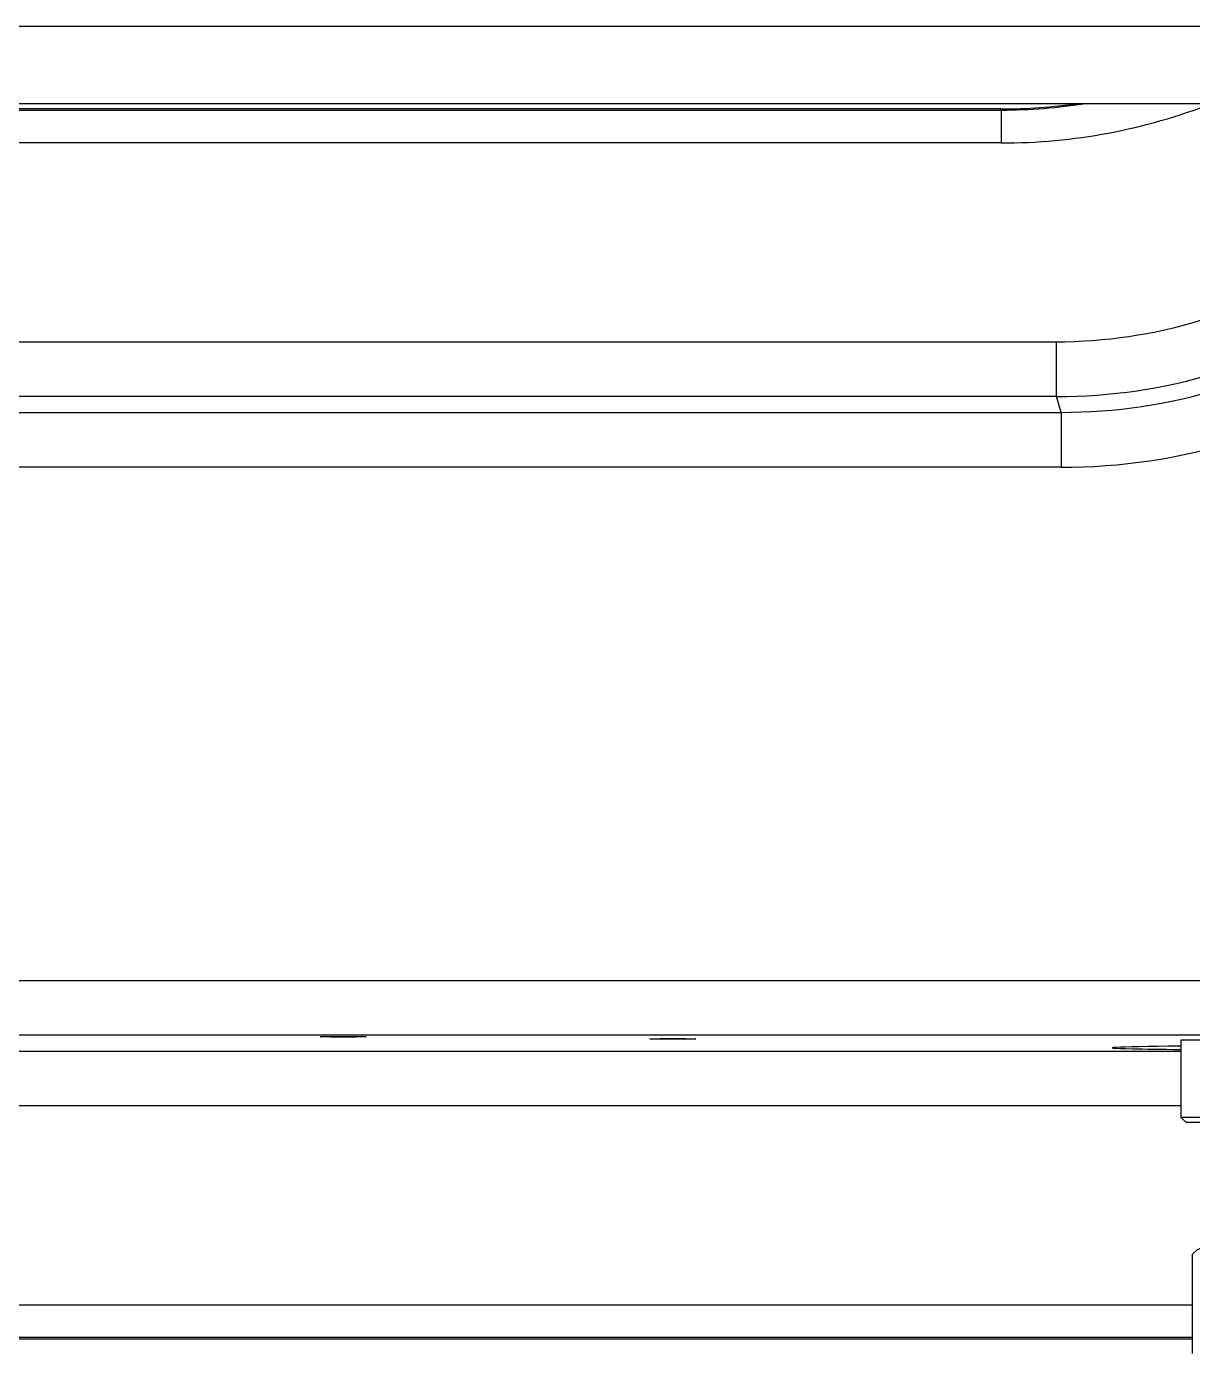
# Model space of a CAD drawing. Extents: x 14808 to 20058, y -13198 to -11680.
# Drawn here: x 19408.5 to 19461.6, y -12323.4 to -12263 of the extents above; entities that cross this region are included whole.
import ezdxf

# ---------------------------------------------------------------- set-up
doc = ezdxf.new("R2010")
doc.units = 0
doc.header["$LTSCALE"] = 7
doc.header["$MEASUREMENT"] = 0
doc.layers.add('Layer 5', color=7, linetype='CONTINUOUS')

# ---------------------------------------------------------------- blocks, each defined once
blk = doc.blocks.new('block 7')
at = {"layer": 'Layer 5', "color": 9, "lineweight": 25, "true_color": 0xc4c4c4}
blk.add_lwpolyline([(144.51, 183.99), (-99.55, 183.99)], dxfattribs=at)
blk = doc.blocks.new('block 8')
at = {"layer": 'Layer 5', "color": 9, "lineweight": 25, "true_color": 0xc4c4c4}
blk.add_lwpolyline([(-99.55, 177), (134.01, 177)], dxfattribs=at)
blk = doc.blocks.new('block 13')
at = {"layer": 'Layer 5', "color": 9, "lineweight": 25, "true_color": 0xc4c4c4}
blk.add_lwpolyline([(87.7, 91.69), (87.7, 84.69)], dxfattribs=at)
blk = doc.blocks.new('block 15')
at = {"layer": 'Layer 5', "color": 9, "lineweight": 25, "true_color": 0xc4c4c4}
blk.add_lwpolyline([(87.7, 84.69), (88.2, 84.19)], dxfattribs=at)
blk = doc.blocks.new('block 22')
at = {"layer": 'Layer 5', "color": 9, "lineweight": 25, "true_color": 0xc4c4c4}
blk.add_lwpolyline([(88.75, 72.02), (88.75, 63.16)], dxfattribs=at)
blk = doc.blocks.new('block 85')
at = {"layer": 'Layer 5', "color": 9, "lineweight": 25, "true_color": 0xc4c4c4}
blk.add_lwpolyline([(87.7, 84.69), (112.9, 84.69)], dxfattribs=at)
blk = doc.blocks.new('block 86')
at = {"layer": 'Layer 5', "color": 9, "lineweight": 25, "true_color": 0xc4c4c4}
blk.add_lwpolyline([(115.2, 91.69), (87.7, 91.69)], dxfattribs=at)
blk = doc.blocks.new('block 87')
at = {"layer": 'Layer 5', "color": 9, "lineweight": 25, "true_color": 0xc4c4c4}
blk.add_lwpolyline([(112.49, 84.19), (88.2, 84.19)], dxfattribs=at)
blk = doc.blocks.new('block 92')
at = {"layer": 'Layer 5', "color": 9, "lineweight": 25, "true_color": 0xc4c4c4}
blk.add_lwpolyline([(88.75, 72.02), (88.81, 72.23), (89.19, 72.59), (89.92, 72.95), (90.99, 73.27), (92.35, 73.56), (93.98, 73.8), (95.82, 74), (97.83, 74.14), (99.94, 74.21), (102.09, 74.22), (104.23, 74.17), (106.28, 74.06), (108.2, 73.89), (109.92, 73.67), (111.4, 73.39), (112.59, 73.08), (113.46, 72.74), (113.99, 72.38), (114.15, 72.02)], dxfattribs=at)
blk = doc.blocks.new('block 1021')
at = {"layer": 'Layer 5', "color": 9, "lineweight": 25, "true_color": 0xc4c4c4}
blk.add_lwpolyline([(76.81, 143.86), (-102.11, 143.86)], dxfattribs=at)
blk = doc.blocks.new('block 1022')
at = {"layer": 'Layer 5', "color": 9, "lineweight": 25, "true_color": 0xc4c4c4}
blk.add_open_spline([(76.81, 143.86), (87.67, 143.86), (98.28, 147.07), (107.32, 153.09)], degree=3, dxfattribs=at)
blk = doc.blocks.new('block 1027')
at = {"layer": 'Layer 5', "color": 9, "lineweight": 25, "true_color": 0xc4c4c4}
blk.add_open_spline([(76.81, 148.86), (86.68, 148.86), (96.33, 151.78), (104.54, 157.25)], degree=3, dxfattribs=at)
blk = doc.blocks.new('block 1028')
at = {"layer": 'Layer 5', "color": 9, "lineweight": 25, "true_color": 0xc4c4c4}
blk.add_lwpolyline([(76.81, 148.86), (76.81, 143.86)], dxfattribs=at)
blk = doc.blocks.new('block 1029')
at = {"layer": 'Layer 5', "color": 9, "lineweight": 25, "true_color": 0xc4c4c4}
blk.add_lwpolyline([(-102.11, 148.86), (76.81, 148.86)], dxfattribs=at)
blk = doc.blocks.new('block 1040')
at = {"layer": 'Layer 5', "color": 9, "lineweight": 25, "true_color": 0xc4c4c4}
blk.add_open_spline([(76.38, 150.29), (86.25, 150.29), (95.9, 153.21), (104.11, 158.68)], degree=3, dxfattribs=at)
blk = doc.blocks.new('block 1042')
at = {"layer": 'Layer 5', "color": 9, "lineweight": 25, "true_color": 0xc4c4c4}
blk.add_lwpolyline([(76.81, 148.86), (76.38, 150.29)], dxfattribs=at)
blk = doc.blocks.new('block 1048')
at = {"layer": 'Layer 5', "color": 9, "lineweight": 25, "true_color": 0xc4c4c4}
blk.add_lwpolyline([(76.38, 150.29), (-102.94, 150.29)], dxfattribs=at)
blk = doc.blocks.new('block 1072')
at = {"layer": 'Layer 5', "color": 9, "lineweight": 25, "true_color": 0xc4c4c4}
blk.add_open_spline([(13.55, 92), (13.55, 92.02), (12.61, 92.03), (11.45, 92.03), (10.29, 92.03), (9.35, 92.02), (9.35, 92), (9.35, 91.99), (10.29, 91.97), (11.45, 91.97), (12.61, 91.97), (13.55, 91.99), (13.55, 92)], degree=3, knots=[0, 0, 0, 0, 1, 1, 1, 2, 2, 2, 3, 3, 3, 4, 4, 4, 4], dxfattribs=at)
blk = doc.blocks.new('block 1074')
at = {"layer": 'Layer 5', "color": 9, "lineweight": 25, "true_color": 0xc4c4c4}
blk.add_open_spline([(43.55, 91.8), (43.55, 91.82), (42.61, 91.83), (41.45, 91.83), (40.29, 91.83), (39.35, 91.82), (39.35, 91.8), (39.35, 91.79), (40.29, 91.78), (41.45, 91.78), (42.61, 91.78), (43.55, 91.79), (43.55, 91.8)], degree=3, knots=[0, 0, 0, 0, 1, 1, 1, 2, 2, 2, 3, 3, 3, 4, 4, 4, 4], dxfattribs=at)
blk = doc.blocks.new('block 1076')
at = {"layer": 'Layer 5', "color": 9, "lineweight": 25, "true_color": 0xc4c4c4}
blk.add_open_spline([(87.7, 91.14), (81.57, 91.09), (79.61, 90.98), (83.34, 90.9), (84.42, 90.88), (85.92, 90.86), (87.7, 90.85)], degree=3, knots=[0, 0, 0, 0, 1, 1, 1, 2, 2, 2, 2], dxfattribs=at)
blk = doc.blocks.new('block 1088')
at = {"layer": 'Layer 5', "color": 9, "lineweight": 25, "true_color": 0xc4c4c4}
blk.add_lwpolyline([(-102.94, 155.29), (76.38, 155.29)], dxfattribs=at)
blk = doc.blocks.new('block 1089')
at = {"layer": 'Layer 5', "color": 9, "lineweight": 25, "true_color": 0xc4c4c4}
blk.add_lwpolyline([(76.38, 150.29), (76.38, 155.29)], dxfattribs=at)
blk = doc.blocks.new('block 1100')
at = {"layer": 'Layer 5', "color": 9, "lineweight": 25, "true_color": 0xc4c4c4}
blk.add_open_spline([(76.38, 155.29), (85.26, 155.29), (93.95, 157.92), (101.34, 162.84)], degree=3, dxfattribs=at)
blk = doc.blocks.new('block 1185')
at = {"layer": 'Layer 5', "color": 9, "lineweight": 25, "true_color": 0xc4c4c4}
blk.add_lwpolyline([(71.35, 176.39), (71.35, 173.39)], dxfattribs=at)
blk = doc.blocks.new('block 1186')
at = {"layer": 'Layer 5', "color": 9, "lineweight": 25, "true_color": 0xc4c4c4}
blk.add_lwpolyline([(-95.94, 176.39), (71.35, 176.39)], dxfattribs=at)
blk = doc.blocks.new('block 1187')
at = {"layer": 'Layer 5', "color": 9, "lineweight": 25, "true_color": 0xc4c4c4}
blk.add_lwpolyline([(71.35, 173.39), (-95.94, 173.39)], dxfattribs=at)
blk = doc.blocks.new('block 1232')
at = {"layer": 'Layer 5', "color": 9, "lineweight": 25, "true_color": 0xc4c4c4}
blk.add_open_spline([(71.31, 176.49), (73.67, 176.49), (76.03, 176.66), (78.37, 177)], degree=3, dxfattribs=at)
blk = doc.blocks.new('block 1235')
at = {"layer": 'Layer 5', "color": 9, "lineweight": 25, "true_color": 0xc4c4c4}
blk.add_lwpolyline([(71.35, 176.39), (71.31, 176.49)], dxfattribs=at)
blk = doc.blocks.new('block 1247')
at = {"layer": 'Layer 5', "color": 9, "lineweight": 25, "true_color": 0xc4c4c4}
blk.add_lwpolyline([(-96.05, 64.49), (88.75, 64.49)], dxfattribs=at)
blk = doc.blocks.new('block 1254')
at = {"layer": 'Layer 5', "color": 9, "lineweight": 25, "true_color": 0xc4c4c4}
blk.add_lwpolyline([(71.31, 176.49), (-96.05, 176.49)], dxfattribs=at)
blk = doc.blocks.new('block 1384')
at = {"layer": 'Layer 5', "color": 9, "lineweight": 25, "true_color": 0xc4c4c4}
blk.add_lwpolyline([(-102.11, 97.13), (164.41, 97.13)], dxfattribs=at)
blk = doc.blocks.new('block 1387')
at = {"layer": 'Layer 5', "color": 9, "lineweight": 25, "true_color": 0xc4c4c4}
blk.add_lwpolyline([(164.58, 92.13), (-102.11, 92.13)], dxfattribs=at)
blk = doc.blocks.new('block 1391')
at = {"layer": 'Layer 5', "color": 9, "lineweight": 25, "true_color": 0xc4c4c4}
blk.add_lwpolyline([(-102.94, 90.7), (87.7, 90.7)], dxfattribs=at)
blk = doc.blocks.new('block 1398')
at = {"layer": 'Layer 5', "color": 9, "lineweight": 25, "true_color": 0xc4c4c4}
blk.add_lwpolyline([(87.7, 85.7), (-102.94, 85.7)], dxfattribs=at)
blk = doc.blocks.new('block 1404')
at = {"layer": 'Layer 5', "color": 9, "lineweight": 25, "true_color": 0xc4c4c4}
blk.add_lwpolyline([(88.75, 64.6), (-95.94, 64.6)], dxfattribs=at)
blk = doc.blocks.new('block 1405')
at = {"layer": 'Layer 5', "color": 9, "lineweight": 25, "true_color": 0xc4c4c4}
blk.add_lwpolyline([(-95.94, 67.6), (88.75, 67.6)], dxfattribs=at)
blk = doc.blocks.new('block 1410')
at = {"layer": 'Layer 5', "color": 9, "lineweight": 25, "true_color": 0xc4c4c4}
blk.add_open_spline([(71.35, 176.39), (73.94, 176.39), (76.54, 176.59), (79.1, 177)], degree=3, dxfattribs=at)
blk = doc.blocks.new('block 1412')
at = {"layer": 'Layer 5', "color": 9, "lineweight": 25, "true_color": 0xc4c4c4}
blk.add_open_spline([(71.35, 173.39), (77.92, 173.39), (84.43, 174.61), (90.56, 177)], degree=3, dxfattribs=at)

msp = doc.modelspace()

# ---------------------------------------------------------------- block references
at = {"layer": 'Layer 5', "xscale": 0.5, "yscale": 0.5, "zscale": 0.5}
for name in ['block 7', 'block 8', 'block 1232', 'block 1410', 'block 1412', 'block 1254', 'block 1186', 'block 1235', 'block 1185', 'block 1187', 'block 1100', 'block 1040', 'block 1027', 'block 1088', 'block 1089', 'block 1022', 'block 1048', 'block 1042', 'block 1029', 'block 1028', 'block 1021', 'block 1384', 'block 1387', 'block 1072', 'block 1074', 'block 1076', 'block 13', 'block 86', 'block 1391', 'block 1398', 'block 15', 'block 85', 'block 87', 'block 92', 'block 22', 'block 1405', 'block 1247', 'block 1404']:
    msp.add_blockref(name, (19417.2, -12354.997), dxfattribs=at)

doc.saveas('drawing.dxf')
